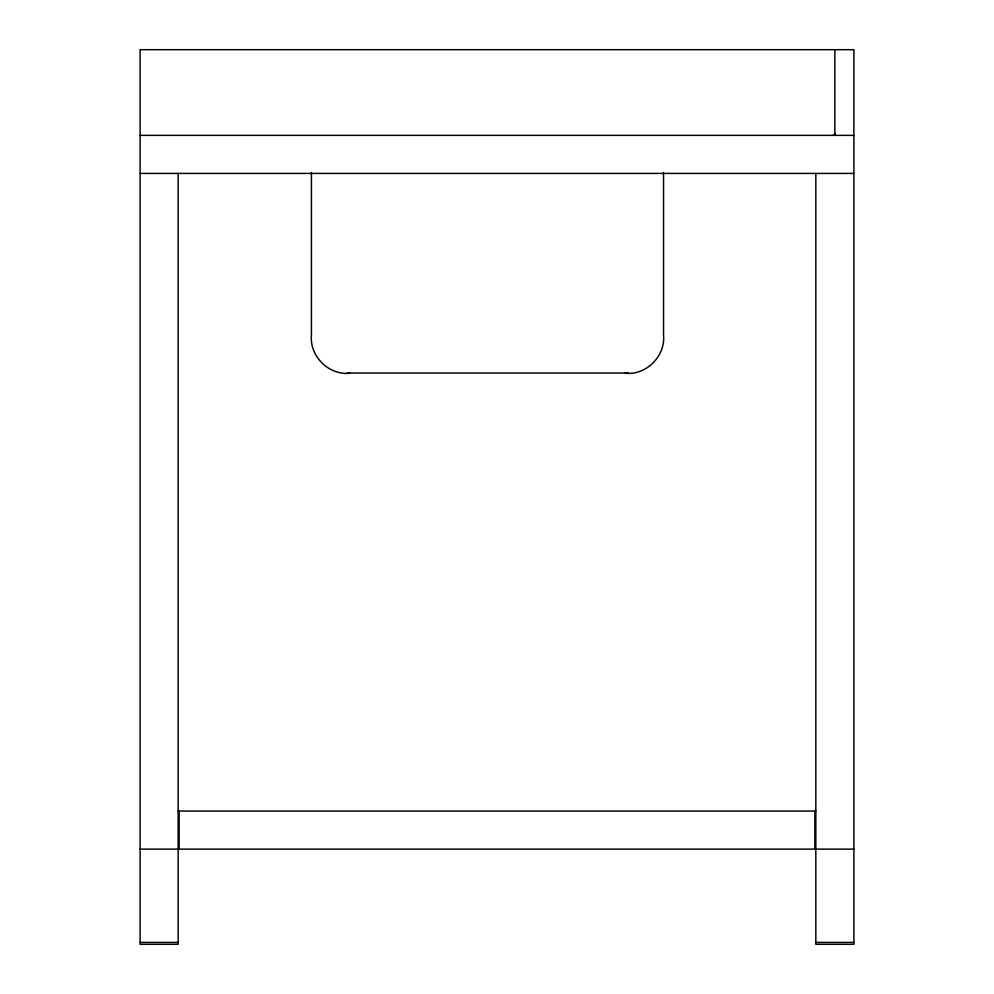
<?xml version="1.0" encoding="UTF-8"?>
<svg xmlns="http://www.w3.org/2000/svg" width="994" height="994" viewBox="0 0 994 994"><rect width="100%" height="100%" fill="white"/><g stroke="black" fill="none" stroke-linecap="round" stroke-linejoin="round"><path stroke-width="1.49" d="M625.002 373.036L349.963 373.036M625.388 373.284L628.183 373.185L625.388 373.284C646.299 375.322 665.558 356.138 663.545 335.214L663.545 172.534M140.117 135.358L853.883 135.358M140.117 173.416L853.883 173.416M178.174 811.067L815.826 811.067M140.117 849.124L853.883 849.124M140.117 942.399L178.174 942.399M815.826 942.399L853.883 942.399M346.782 373.185L349.577 373.284C328.666 375.322 309.407 356.138 311.42 335.214L311.42 172.534M834.848 49.7L834.848 135.358M815.826 173.416L815.826 944.3L853.883 944.3L853.883 49.7L140.117 49.7L140.117 944.3L178.174 944.3L178.174 173.416M814.869 811.067L814.869 849.124M179.131 811.067L179.131 849.124M834.848 133.445A1.876 1.876 0 0 1 832.947 135.358"/></g></svg>
